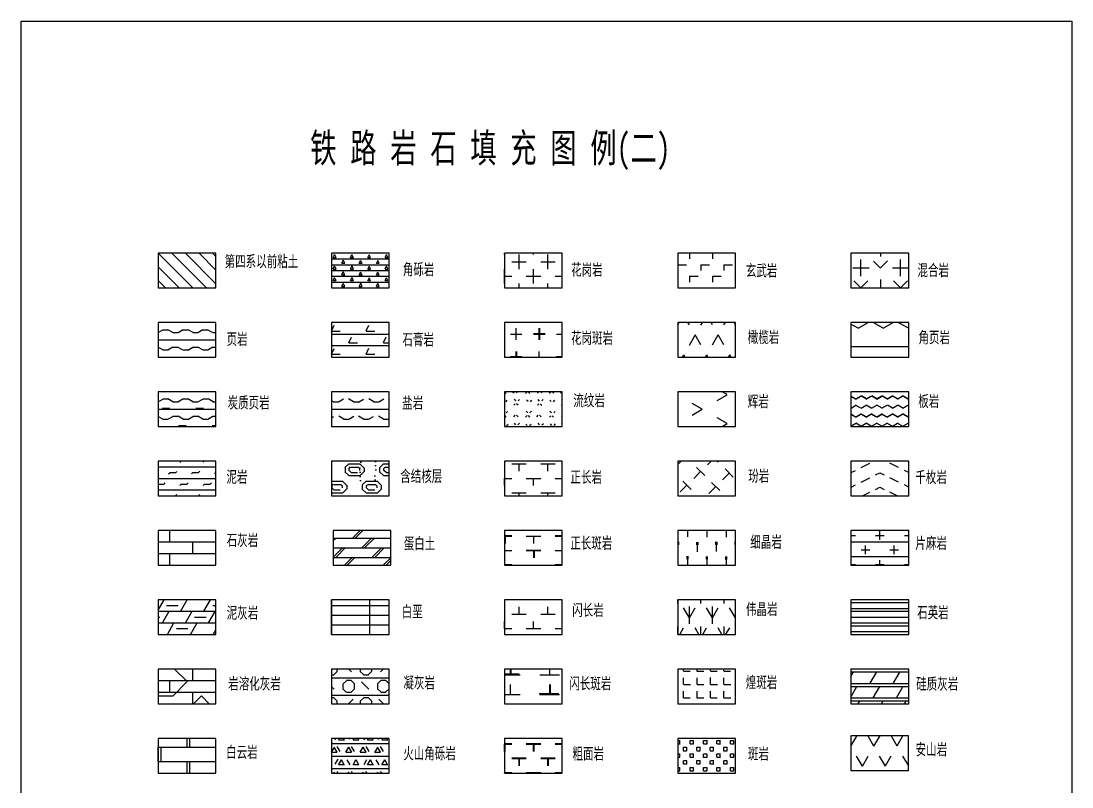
# Model space of a CAD drawing. Extents: x 0 to 0.364, y 0 to 0.528.
# Drawn here: x 0 to 0.3641, y 0.2632 to 0.5284 of the extents above; entities that cross this region are included whole.
import ezdxf

# ---------------------------------------------------------------- set-up
doc = ezdxf.new("R2010")
doc.units = 0
doc.header["$MEASUREMENT"] = 0
doc.layers.get('0').update_dxf_attribs({"linetype": 'CONTINUOUS'})
doc.styles.add('LZ_FONTS_FS', font='hxm.ttf', dxfattribs={"width": 0.7})

msp = doc.modelspace()

# ---------------------------------------------------------------- hatches: boundary and pattern name
h = msp.add_hatch()
h.set_pattern_fill('TKDSXYQNT', color=256, scale=0.001, style=0, pattern_type=2)
h.set_pattern_definition([(135, (0.0475204, 0.3160705), (-0.00235702, -0.00235702), [])])
h.paths.add_polyline_path([(0.06752, 0.43607), (0.06752, 0.44807), (0.04752, 0.44807), (0.04752, 0.43607)])
h = msp.add_hatch()
h.set_pattern_fill('2011', color=256, scale=0.0005, style=0, pattern_type=2)
h.set_pattern_definition([(0, (-0.1948796, 0.2920637), (0, 0.002), []), (0, (-0.1948796, 0.2925637), (0.003, 0.002), [0.001, -0.005]), (63.43495, (-0.1948796, 0.2925637), (-1e-11, 0.004), [0.001118034, -0.00559017]), (116.56505, (-0.1938796, 0.2925637), (-1e-11, -0.004), [0.001118034, -0.00559017])])
h.paths.add_polyline_path([(0.12752, 0.44806), (0.10752, 0.44806), (0.10752, 0.43606), (0.12752, 0.43606)])
h = msp.add_hatch()
h.set_pattern_fill('TKHGY', color=256, scale=0.001, style=0, pattern_type=2)
h.set_pattern_definition([(0, (-0.2549796, 0.3400637), (0.005, 0.005), [0.005, -0.005]), (90, (-0.2524796, 0.3375637), (-0.005, 0.005), [0.005, -0.005])])
h.paths.add_polyline_path([(0.18752, 0.43606), (0.18752, 0.44806), (0.16752, 0.44806), (0.16752, 0.43606)])
h = msp.add_hatch()
h.set_pattern_fill('TKXWY', color=256, scale=0.001, style=0, pattern_type=2)
h.set_pattern_definition([(0, (-0.2524796, 0.3400637), (0.004, 0.004), [0.003, -0.005]), (270, (-0.2524796, 0.3400637), (0.004, -0.004), [0.002, -0.006])])
h.paths.add_polyline_path([(0.22752, 0.44806), (0.22752, 0.43606), (0.24752, 0.43606), (0.24752, 0.44806)])
h = msp.add_hatch()
h.set_pattern_fill('TKHHY', color=256, scale=0.001, style=0, pattern_type=2)
h.set_pattern_definition([(0, (-0.0724796, 0.436064), (0.00685714, 0.00685714), [0.00285714, -0.008, 0.00285714, 0]), (90, (-0.0724796, 0.436064), (-0.00685714, 0.00685714), [0.00285714, -0.008, 0.00285714, 0]), (45, (-0.07248, 0.429207), (-0.00685714, 0.00685714), [0.00342857, -0.0062689]), (135, (-0.07248, 0.429207), (-0.00685714, -0.00685714), [0.00342857, -0.0062689])])
h.paths.add_polyline_path([(0.30752, 0.43606), (0.30752, 0.44806), (0.28752, 0.44806), (0.28752, 0.43606)])
h = msp.add_hatch()
h.set_pattern_fill('TKYY', color=256, scale=0.001, style=0, pattern_type=2)
h.set_pattern_definition([(30, (-0.1916136, 0.3185637), (0.0034641, 0.006), [0.002, -0.01]), (0, (-0.1898816, 0.319564), (0.0034641, 0.006), [0.00173205, -0.00519615]), (150, (-0.1933457, 0.3185637), (-0.006928203, -3e-10), [0.002, -0.01]), (0, (-0.1933457, 0.318564), (0.0034641, 0.006), [0.00173205, -0.00519615]), (0, (-0.1924796, 0.316064), (0, 0.006), [])])
h.paths.add_polyline_path([(0.06752, 0.41206), (0.06752, 0.42406), (0.04752, 0.42406), (0.04752, 0.41206)])
h = msp.add_hatch()
h.set_pattern_fill('TKSGY', color=256, scale=0.001, style=0, pattern_type=2)
h.set_pattern_definition([(0, (-0.3124796, 0.2200637), (0, 0.004), []), (0, (-0.3124796, 0.2210637), (0.006, 0.004), [0.003, -0.009]), (63.43495, (-0.3124796, 0.2210637), (-2e-11, 0.008), [0.00223607, -0.01118034])])
h.paths.add_polyline_path([(0.12752, 0.41206), (0.12752, 0.42406), (0.10752, 0.42406), (0.10752, 0.41206)])
h = msp.add_hatch()
h.set_pattern_fill('TKHGBY', color=256, scale=0.001, style=0, pattern_type=2)
h.set_pattern_definition([(0, (-0.25448, 0.340064), (0, 0.008), [0.004, -0.004]), (0, (-0.25448, 0.340264), (0.008, 0.008), [0.004, -0.012]), (90, (-0.25248, 0.338064), (-0.008, 5e-19), [0.004, -0.004]), (90, (-0.25228, 0.338064), (-0.008, 0.008), [0.004, -0.012])])
h.paths.add_polyline_path([(0.18752, 0.41206), (0.18752, 0.42406), (0.16752, 0.42406), (0.16752, 0.41206)])
h = msp.add_hatch()
h.set_pattern_fill('TKGLY', color=256, scale=0.001, style=0, pattern_type=2)
h.set_pattern_definition([(60, (-0.3724796, 0.340064), (-0.004, 0.0069282), [0.004, -0.004]), (120, (-0.3684796, 0.340064), (-0.008, 1e-10), [0.004, -0.004])])
h.paths.add_polyline_path([(0.24752, 0.41206), (0.24752, 0.42406), (0.22752, 0.42406), (0.22752, 0.41206)])
h = msp.add_hatch()
h.set_pattern_fill('TKJYY', color=256, scale=0.001, style=0, pattern_type=2)
h.set_pattern_definition([(150, (0.0475204, 0.3620637), (-0.008660254, 2e-11), [0.005, -0.025]), (30, (0.04752, 0.362064), (0.00866025, 0.015), [0.005, -0.025]), (30, (0.056181, 0.362064), (0.00866025, 0.015), [0.005, -0.025]), (150, (0.0475204, 0.3640637), (-0.008660254, 2e-11), [0.005, -0.025]), (30, (0.04752, 0.364064), (0.00866025, 0.015), [0.005, -0.025]), (30, (0.056181, 0.364064), (0.00866025, 0.015), [0.005, -0.025]), (0, (0.04752, 0.37073), (0, 0.015), [])])
h.paths.add_polyline_path([(0.28752, 0.41206), (0.30752, 0.41206), (0.30752, 0.42406), (0.28752, 0.42406)])
h = msp.add_hatch()
h.set_pattern_fill('TKTZYY', color=256, scale=0.001, style=0, pattern_type=2)
h.set_pattern_definition([(30, (-0.1916136, 0.3185637), (0.0034641, 0.006), [0.002, -0.01]), (0, (-0.1898816, 0.319564), (0.0034641, 0.006), [0.00173205, -0.00519615]), (150, (-0.1933457, 0.3185637), (-0.006928203, -3e-10), [0.002, -0.01]), (0, (-0.1933457, 0.318564), (0.0034641, 0.006), [0.00173205, -0.00519615]), (0, (-0.1924796, 0.316064), (0, 0.006), []), (0, (-0.1924796, 0.3162304), (0.006, 0.006), [0.00266667, -0.009]), (0, (-0.1924796, 0.316397), (0.006, 0.006), [0.00266667, -0.009])])
h.paths.add_polyline_path([(0.06752, 0.38806), (0.06752, 0.40006), (0.04752, 0.40006), (0.04752, 0.38806)])
h = msp.add_hatch()
h.set_pattern_fill('TKYY1', color=256, scale=0.001, style=0, pattern_type=2)
h.set_pattern_definition([(30, (-0.5516136, 0.2705637), (0.003464101, 0.006), [0.002, -0.01]), (150, (-0.5533457, 0.2705637), (-0.006928203, -3e-10), [0.002, -0.01]), (0, (-0.5533457, 0.270564), (0.0034641, 0.006), [0.00173205, -0.00519615]), (0, (-0.5524796, 0.268064), (0, 0.006), [])])
h.paths.add_polyline_path([(0.12752, 0.38806), (0.12752, 0.40006), (0.10752, 0.40006), (0.10752, 0.38806)])
h = msp.add_hatch()
h.set_pattern_fill('2103', color=256, scale=0.0005, style=0, pattern_type=2)
h.set_pattern_definition([(135, (-2.203855, -4.8516343), (-0.0041250135, -0.0041250135), [0.00075, -0.00508365]), (45, (-2.203855, -4.8501343), (-0.0041250135, 0.0041250135), [0.00075, -0.00508365]), (135, (-2.204605, -4.8501343), (-0.0041250135, -0.0041250135), [0.00075, -0.00508365]), (45, (-2.205355, -4.8516343), (-0.0041250135, 0.0041250135), [0.00075, -0.00508365]), (45, (-2.199855, -4.842134), (-0.008250027, 0.008250027), [0.00075, -0.0109173]), (135, (-2.200605, -4.842134), (-0.008250027, -0.008250027), [0.00075, -0.0109173]), (45, (-2.207855, -4.842134), (-0.008250027, 0.008250027), [0.00075, -0.0109173]), (135, (-2.208605, -4.842134), (-0.008250027, -0.008250027), [0.00075, -0.0109173]), (135, (-2.203855, -4.855634), (-0.008250027, -0.008250027), [0.00075, -0.0109173]), (45, (-2.205355, -4.855634), (-0.008250027, 0.008250027), [0.00075, -0.0109173]), (135, (-2.195855, -4.855634), (-0.008250027, -0.008250027), [0.00075, -0.0109173]), (45, (-2.197355, -4.855634), (-0.008250027, 0.008250027), [0.00075, -0.0109173])])
h.paths.add_polyline_path([(0.18752, 0.40006), (0.16752, 0.40006), (0.16752, 0.38806), (0.18752, 0.38806)])
h = msp.add_hatch()
h.set_pattern_fill('TKHY', color=256, scale=0.001, style=0, pattern_type=2)
h.set_pattern_definition([(30, (-0.25248, 0.172064), (2e-11, 0.01), [0.004, -0.006]), (150, (-0.2490155, 0.174064), (-0.00866025, -0.005), [0.004, -0.006])])
h.paths.add_polyline_path([(0.24752, 0.40006), (0.22752, 0.40006), (0.22752, 0.38806), (0.24752, 0.38806)])
h = msp.add_hatch()
h.set_pattern_fill('2203', color=256, scale=0.0005, style=0, pattern_type=2)
h.set_pattern_definition([(150, (-2.20423, -4.8025093), (-0.00360843914, 8e-11), [0.0020833335, -0.0041666665]), (30, (-2.20423, -4.8025093), (0.00180421964, 0.0031249999), [0.0020833335, -0.0041666665]), (150, (-2.20423, -4.802426), (-0.00360843914, 8e-11), [0.0020833335, -0.0104166665]), (30, (-2.20423, -4.802426), (0.0036084393, 0.0062499998), [0.0020833335, -0.0104166665]), (150, (-2.20423, -4.8023426), (-0.00360843914, 8e-11), [0.0020833335, -0.0104166665]), (30, (-2.20423, -4.8023426), (0.0036084393, 0.0062499998), [0.0020833335, -0.0104166665]), (30, (-2.2006216, -4.802426), (0.0036084393, 0.0062499998), [0.0020833335, -0.0104166665]), (30, (-2.2006216, -4.8023426), (0.0036084393, 0.0062499998), [0.0020833335, -0.0104166665])])
h.paths.add_polyline_path([(0.30752, 0.38806), (0.30752, 0.40006), (0.28752, 0.40006), (0.28752, 0.38806)])
h = msp.add_hatch()
h.set_pattern_fill('TKNY', color=256, scale=0.001, style=0, pattern_type=2)
h.set_pattern_definition([(0, (-0.1324796, 0.3420637), (0, 0.004), []), (0, (-0.1324796, 0.3400637), (0.004, 0.004), [0.002, -0.006]), (45, (-0.1304796, 0.3400637), (-0.004, 0.004), [0.000625, -0.00503185]), (45, (-0.1329216, 0.339622), (-0.004, 0.004), [0.000625, -0.00503185])])
h.paths.add_polyline_path([(0.06752, 0.36406), (0.06752, 0.37606), (0.04752, 0.37606), (0.04752, 0.36406)])
h = msp.add_hatch()
h.set_pattern_fill('TKHJHC', color=256, scale=0.001, style=0, pattern_type=2)
h.set_pattern_definition([(0, (-0.3124796, 0.245064), (0.006, 0.006), [0.004, -0.008]), (0, (-0.3124796, 0.249064), (0.006, 0.006), [0.004, -0.008]), (45, (-0.30848, 0.245064), (-0.006, 0.006), [0.00182843, -0.00665685]), (135, (-0.307187, 0.247771), (-0.006, -0.006), [0.00182843, -0.00665685]), (270, (-0.307187, 0.247771), (0.006, -0.006), [0.00141421, -0.01058579]), (135, (-0.31248, 0.245064), (-0.006, -0.006), [0.00182843, -0.00665685]), (45, (-0.3137725, 0.247771), (-0.006, 0.006), [0.00182843, -0.00665685]), (270, (-0.3137725, 0.247771), (0.006, -0.006), [0.00141421, -0.01058579]), (0, (-0.3114796, 0.246064), (0.006, 0.006), [0.002, -0.01]), (45, (-0.3094796, 0.2640637), (0.0052071068, 0.0067928927), [-0.007363961, 0]), (135, (-0.31148, 0.246064), (-0.006, -0.006), [0.00112132, -0.00736396]), (90, (-0.308687, 0.2468566), (-0.006, 0.006), [0.00066667, -0.01133333]), (90, (-0.3122726, 0.2468566), (-0.006, 0.006), [0.00066667, -0.01133333]), (135, (-0.308687, 0.247523), (-0.006, -0.006), [0.00066667, -0.00781861]), (45, (-0.312273, 0.247523), (-0.006, 0.006), [0.00066667, -0.00781861]), (0, (-0.311801, 0.2479947), (0.006, 0.006), [0.00266667, -0.00933333])])
h.paths.add_polyline_path([(0.10752, 0.37606), (0.10752, 0.36406), (0.12752, 0.36406), (0.12752, 0.37606)])
h = msp.add_hatch()
h.set_pattern_fill('TKZCY', color=256, scale=0.001, style=0, pattern_type=2)
h.set_pattern_definition([(0, (-0.4349796, 0.3400637), (0.005, 0.005), [0.005, -0.005]), (90, (-0.4324796, 0.3375637), (-0.005, 0.005), [0.0025, -0.0075])])
h.paths.add_polyline_path([(0.18752, 0.36406), (0.18752, 0.37606), (0.16752, 0.37606), (0.16752, 0.36406)])
h = msp.add_hatch()
h.set_pattern_fill('TKFY', color=256, scale=0.001, style=0, pattern_type=2)
h.set_pattern_definition([(135, (-0.2524796, 0.172064), (-0.004714045, -0.004714045), [0.004, -0.00333333]), (225, (-0.253894, 0.173478), (0.00518545, -0.00518545), [0.00333333, -0.00333333])])
h.paths.add_polyline_path([(0.24752, 0.36406), (0.24752, 0.37606), (0.22752, 0.37606), (0.22752, 0.36406)])
h = msp.add_hatch()
h.set_pattern_fill('TKQMY', color=256, scale=0.001, style=0, pattern_type=2)
h.set_pattern_definition([(26.565, (-0.0724796, 0.1720637), (2e-11, 0.005000005), [0.00167705, -0.00223607, 0.0033541, -0.01509345]), (26.565, (-0.0639796, 0.1763137), (2e-11, 0.005000005), [0.00167705, -0.02068363]), (153.435, (-0.0524796, 0.1720637), (2e-11, -0.005000005), [0.00167705, -0.00223607, 0.0033541, -0.01509345]), (333.435, (-0.0624796, 0.1770637), (-2e-11, 0.005000005), [0.00167705, -0.02068363])])
h.paths.add_polyline_path([(0.30752, 0.36406), (0.30752, 0.37606), (0.28752, 0.37606), (0.28752, 0.36406)])
h = msp.add_hatch()
h.set_pattern_fill('TKSHY', color=256, scale=0.001, style=0, pattern_type=2)
h.set_pattern_definition([(0, (-0.4924796, 0.2200637), (0, 0.004), []), (90, (-0.49248, 0.220064), (-0.008, 0.004), [0.004, -0.004])])
h.paths.add_polyline_path([(0.04752, 0.35206), (0.04752, 0.34006), (0.06752, 0.34006), (0.06752, 0.35206)])
h = msp.add_hatch()
h.set_pattern_fill('TKDBT', color=256, scale=0.001, style=0, pattern_type=2)
h.set_pattern_definition([(0, (0.108155, 0.3160637), (0, 0.00333333), []), (45, (0.108155, 0.316064), (-0.0066667, 0.0066667), [0.004714, -0.004714]), (45, (0.109155, 0.316064), (-0.0066667, 0.0066667), [0.004714, -0.004714]), (45, (0.118155, 0.319397), (-0.0066667, 0.0066667), [0.004714, -0.004714]), (45, (0.119155, 0.319397), (-0.0066667, 0.0066667), [0.004714, -0.004714])])
h.paths.add_polyline_path([(0.12816, 0.34006), (0.12816, 0.35206), (0.10816, 0.35206), (0.10816, 0.34006)])
h = msp.add_hatch()
h.set_pattern_fill('TKZCBY', color=256, scale=0.001, style=0, pattern_type=2)
h.set_pattern_definition([(0, (-0.4349796, 0.3400637), (0, 0.005), [0.005, -0.005]), (270, (-0.43248, 0.340064), (0.01, -2e-18), [0.0025, -0.0025]), (0, (-0.4349796, 0.3402637), (0.05, 0.005), [0.005, -0.015]), (270, (-0.43228, 0.340064), (0.01, -0.015), [0.0025, -0.0075])])
h.paths.add_polyline_path([(0.18752, 0.34006), (0.18752, 0.35206), (0.16752, 0.35206), (0.16752, 0.34006)])
h = msp.add_hatch()
h.set_pattern_fill('TKXJY', color=256, scale=0.001, style=0, pattern_type=2)
h.set_pattern_definition([(270, (-0.4324796, 0.1480637), (0.003333333, -0.005), [0.003333333, -0.006666667]), (270, (-0.4322796, 0.1480637), (0.003333333, -0.005), [0.001, -0.009]), (270, (-0.4326796, 0.1480637), (0.003333333, -0.005), [0.001, -0.009])])
h.paths.add_polyline_path([(0.22752, 0.35206), (0.22752, 0.34006), (0.24752, 0.34006), (0.24752, 0.35206)])
h = msp.add_hatch()
h.set_pattern_fill('TKPMY', color=256, scale=0.001, style=0, pattern_type=2)
h.set_pattern_definition([(0, (-0.2524796, 0.2680637), (0, 0.005), []), (0, (-0.2539796, 0.2703137), (0.005, 0.005), [0.003, -0.007]), (90, (-0.2524796, 0.2688137), (-0.005, 0.005), [0.003, -0.007])])
h.paths.add_polyline_path([(0.30752, 0.34006), (0.30752, 0.35206), (0.28752, 0.35206), (0.28752, 0.34006)])
h = msp.add_hatch()
h.set_pattern_fill('TKNHY', color=256, scale=0.001, style=0, pattern_type=2)
h.set_pattern_definition([(0, (-0.1924796, 0.1720637), (0, 0.004), []), (60, (-0.1924796, 0.1720637), (-0.0016906, 0.004), [0.0046188, -0.0046188]), (0, (-0.189325, 0.1740637), (0.0063094, 0.004), [0.004, -0.012])])
h.paths.add_polyline_path([(0.04752, 0.32806), (0.04752, 0.31606), (0.06752, 0.31606), (0.06752, 0.32806)])
h = msp.add_hatch()
h.set_pattern_fill('TKBE', color=256, scale=0.001, style=0, pattern_type=2)
h.set_pattern_definition([(0, (0.1075204, 0.3160637), (0, 0.00333333), []), (90, (0.10752, 0.316064), (-0.013333, 0.003333), [])])
h.paths.add_polyline_path([(0.12752, 0.31606), (0.12752, 0.32806), (0.10752, 0.32806), (0.10752, 0.31606)])
h = msp.add_hatch()
h.set_pattern_fill('TKSCY', color=256, scale=0.001, style=0, pattern_type=2)
h.set_pattern_definition([(0, (-0.2549796, 0.2680637), (0.005, 0.005), [0.005, -0.005]), (90, (-0.2524796, 0.2680637), (-0.005, 0.005), [0.0025, -0.0075])])
h.paths.add_polyline_path([(0.16752, 0.32806), (0.16752, 0.31606), (0.18752, 0.31606), (0.18752, 0.32806)])
h = msp.add_hatch()
h.set_pattern_fill('TKWJY', color=256, scale=0.001, style=0, pattern_type=2)
h.set_pattern_definition([(90, (-0.4324796, 0.0980637), (-0.004, 0.006928202), [0.006, -0.007856406]), (120, (-0.4324796, 0.100064), (-0.008, 6e-10), [0.004, -0.004]), (60, (-0.4324796, 0.100064), (-0.004, 0.0069282), [0.004, -0.004])])
h.paths.add_polyline_path([(0.24752, 0.31606), (0.24752, 0.32806), (0.22752, 0.32806), (0.22752, 0.31606)])
h = msp.add_hatch()
h.set_pattern_fill('TKSYY', color=256, scale=0.001, style=0, pattern_type=2)
h.set_pattern_definition([(0, (-0.3124796, 0.1240637), (0, 0.005), []), (0, (-0.3124796, 0.1250637), (0, 0.005), []), (0, (-0.3124796, 0.1270637), (0, 0.005), [0, 0.005])])
h.paths.add_polyline_path([(0.30752, 0.31606), (0.30752, 0.32806), (0.28752, 0.32806), (0.28752, 0.31606)])
h = msp.add_hatch()
h.set_pattern_fill('TKYYHHY', color=256, scale=0.001, style=0, pattern_type=2)
h.set_pattern_definition([(0, (-0.60748, 0.148064), (0.01333333, 0.01333333), [0.00666667, -0.02]), (45, (-0.600813, 0.148064), (-0.01333333, 0.01333333), [0.00707107, -0.0117851]), (135, (-0.60748, 0.148064), (-0.01333333, -0.01333333), [0.00707107, -0.0117851]), (45, (-0.61248, 0.153064), (-0.01333333, 0.01333333), [0.0117851, -0.00707107]), (135, (-0.595813, 0.153064), (-0.01333333, -0.01333333), [0.0117851, -0.00707107]), (0, (-0.6124796, 0.1480637), (0, 0.004), []), (90, (-0.61248, 0.148064), (-0.008, 0.004), [0.004, -0.004])])
h.paths.add_polyline_path([(0.06752, 0.29206), (0.06752, 0.30406), (0.04752, 0.30406), (0.04752, 0.29206)])
h = msp.add_hatch()
h.set_pattern_fill('TKNHY1', color=256, scale=0.001, style=0, pattern_type=2)
h.set_pattern_definition([(45, (-0.071651, 0.242064), (9e-19, 0.012), [0.00165686, -0.0153137]), (315, (-0.07448, 0.243235), (0.012, -3e-18), [0.00165686, -0.0153137]), (0, (-0.073308, 0.242064), (0, 0.012), [0.00165686, -0.01034314]), (225, (-0.073308, 0.246064), (-2e-18, -0.012), [0.00165686, -0.0153137]), (270, (-0.07448, 0.244892), (0.012, -2e-18), [0.00165686, -0.01034314]), (135, (-0.07048, 0.244892), (-0.012, 9e-19), [0.00165686, -0.0153137]), (90, (-0.07048, 0.243235), (-0.012, 7e-19), [0.00165686, -0.01034314]), (180, (-0.071651, 0.246064), (-1e-18, -0.012), [0.00165686, -0.01034314]), (135, (-0.06448, 0.238892), (-0.012, 9e-19), [0.00165686, -0.0153137]), (45, (-0.065651, 0.236064), (9e-19, 0.012), [0.00165686, -0.0153137]), (270, (-0.06848, 0.238892), (0.012, -2e-18), [0.00165686, -0.01034314]), (315, (-0.06848, 0.237235), (0.012, -3e-18), [0.00165686, -0.0153137]), (0, (-0.067308, 0.236064), (0, 0.012), [0.00165686, -0.01034314]), (225, (-0.067308, 0.240064), (-2e-18, -0.012), [0.00165686, -0.0153137]), (180, (-0.065651, 0.240064), (-1e-18, -0.012), [0.00165686, -0.01034314]), (90, (-0.06448, 0.237235), (-0.012, 7e-19), [0.00165686, -0.01034314]), (0, (-0.0724796, 0.247064), (0, 0.006), []), (135, (-0.05948, 0.261064), (-0.012, 9e-19), [0.0036, -0.01337056]), (45, (-0.06748, 0.255064), (2e-18, 0.0239991), [0.0036, -0.0133706]), (135, (-0.07748, 0.255064), (-0.0239991, 2e-18), [0.0036, -0.0133706])])
h.paths.add_polyline_path([(0.12752, 0.29206), (0.12752, 0.30406), (0.10752, 0.30406), (0.10752, 0.29206)])
h = msp.add_hatch()
h.set_pattern_fill('TKSCBY', color=256, scale=0.001, style=0, pattern_type=2)
h.set_pattern_definition([(0, (-0.255883, 0.268064), (0, 0.00680625), [0.00680625, -0.00680625]), (90, (-0.25248, 0.268064), (-0.0136125, 8e-19), [0.00340313, -0.00340313]), (0, (-0.255883, 0.268336), (0.0680625, 0.00680625), [0.00680625, -0.02041875]), (90, (-0.252207, 0.268064), (-0.0136125, 0.02041875), [0.00340313, -0.0102094])])
h.paths.add_polyline_path([(0.16752, 0.30406), (0.16752, 0.29206), (0.18752, 0.29206), (0.18752, 0.30406)])
h = msp.add_hatch()
h.set_pattern_fill('TKHBY', color=256, scale=0.001, style=0, pattern_type=2)
h.set_pattern_definition([(0, (-0.3724796, 0.1960637), (0.004666667, 0.004666667), [0.002333333, -0.002333333]), (90, (-0.3724796, 0.1960637), (-0.004666667, 0.004666667), [0.002333333, -0.002333333])])
h.paths.add_polyline_path([(0.22752, 0.30406), (0.22752, 0.29206), (0.24752, 0.29206), (0.24752, 0.30406)])
h = msp.add_hatch()
h.set_pattern_fill('TKGZHY', color=256, scale=0.001, style=0, pattern_type=2)
h.set_pattern_definition([(0, (-0.3124796, 0.1480637), (0, 0.005), []), (0, (-0.3124796, 0.1490637), (0, 0.005), []), (60, (-0.3124796, 0.1490637), (-0.001113249, 0.005), [0.0046188, -0.0069282])])
h.paths.add_polyline_path([(0.30752, 0.29206), (0.30752, 0.30406), (0.28752, 0.30406), (0.28752, 0.29206)])
h = msp.add_hatch()
h.set_pattern_fill('TKASY', color=256, scale=0.001, style=0, pattern_type=2)
h.set_pattern_definition([(60, (-0.1925195, 0.1249685), (-0.004, 0.0069282), [0.004, -0.004]), (120, (-0.1925195, 0.1249685), (-0.008, 1e-10), [0.004, -0.004])])
h.paths.add_polyline_path([(0.30748, 0.26897), (0.30748, 0.28097), (0.28748, 0.28097), (0.28748, 0.26897)])
h = msp.add_hatch()
h.set_pattern_fill('TKBYY', color=256, scale=0.001, style=0, pattern_type=2)
h.set_pattern_definition([(0, (-0.4924796, 0.1720637), (0, 0.005), []), (90, (-0.49248, 0.172064), (-0.01, 0.005), [0.005, -0.005]), (90, (-0.49148, 0.172064), (-0.01, 0.005), [0.005, -0.005])])
h.paths.add_polyline_path([(0.04752, 0.28006), (0.04752, 0.26806), (0.06752, 0.26806), (0.06752, 0.28006)])
h = msp.add_hatch()
h.set_pattern_fill('TKHSJLY', color=256, scale=0.001, style=0, pattern_type=2)
h.set_pattern_definition([(0, (-0.4324796, 0.0760637), (0.0025, 0.004330127), [0.002, -0.003]), (60, (-0.4324796, 0.0760637), (-0.0025, 0.004330127), [0.002, -0.003]), (120, (-0.4304796, 0.0760637), (-0.005, 9e-12), [0.002, -0.003]), (120, (-0.4244796, 0.0763637), (-0.005, 9e-12), [0.002, -0.008]), (60, (-0.43118, 0.080564), (-0.005, 0.00866025), [0.002, -0.008]), (120, (-0.42598, 0.080364), (-0.01, 2e-11), [0.002, -0.008]), (0, (-0.4324796, 0.0790637), (0, 0.004330127), [])])
h.paths.add_polyline_path([(0.12752, 0.26806), (0.12752, 0.28006), (0.10752, 0.28006), (0.10752, 0.26806)])
h = msp.add_hatch()
h.set_pattern_fill('TKCMY', color=256, scale=0.001, style=0, pattern_type=2)
h.set_pattern_definition([(0, (-0.3149796, 0.1480637), (0.005, 0.005), [0.005, -0.005]), (90, (-0.3124796, 0.1455637), (-0.005, 0.005), [0.0025, -0.0075]), (0, (-0.3149796, 0.1482637), (0.005, 0.005), [0.005, -0.005]), (90, (-0.3122796, 0.1455637), (-0.005, 0.005), [0.0025, -0.0075])])
h.paths.add_polyline_path([(0.16752, 0.28006), (0.16752, 0.26806), (0.18752, 0.26806), (0.18752, 0.28006)])
h = msp.add_hatch()
h.set_pattern_fill('2118', color=256, scale=0.0005, style=0, pattern_type=2)
h.set_pattern_definition([(0, (-2.20423, -4.8505093), (0.0023333335, 0.0023333335), [0.0011666665, -0.0035]), (0, (-2.20423, -4.8493426), (0.0023333335, 0.0023333335), [0.0011666665, -0.0035]), (90, (-2.20423, -4.8505093), (-0.0023333335, 0.0023333335), [0.0011666665, -0.0035]), (90, (-2.2030633, -4.8505093), (-0.0023333335, 0.0023333335), [0.0011666665, -0.0035])])
h.paths.add_polyline_path([(0.24752, 0.28006), (0.22752, 0.28006), (0.22752, 0.26806), (0.24752, 0.26806)])

# ---------------------------------------------------------------- linework, layer by layer
for points in [[(0, 0.52844), (0.36407, 0.52844), (0.36407, 0), (0, 0)], [(0.04752, 0.43607), (0.06752, 0.43607), (0.06752, 0.44807), (0.04752, 0.44807)], [(0.10752, 0.43606), (0.12752, 0.43606), (0.12752, 0.44806), (0.10752, 0.44806)], [(0.16752, 0.43606), (0.18752, 0.43606), (0.18752, 0.44806), (0.16752, 0.44806)], [(0.22752, 0.43606), (0.24752, 0.43606), (0.24752, 0.44806), (0.22752, 0.44806)], [(0.28752, 0.43606), (0.30752, 0.43606), (0.30752, 0.44806), (0.28752, 0.44806)], [(0.04752, 0.41206), (0.06752, 0.41206), (0.06752, 0.42406), (0.04752, 0.42406)], [(0.10752, 0.41206), (0.12752, 0.41206), (0.12752, 0.42406), (0.10752, 0.42406)], [(0.16752, 0.41206), (0.18752, 0.41206), (0.18752, 0.42406), (0.16752, 0.42406)], [(0.22752, 0.41206), (0.24752, 0.41206), (0.24752, 0.42406), (0.22752, 0.42406)], [(0.28752, 0.41206), (0.30752, 0.41206), (0.30752, 0.42406), (0.28752, 0.42406)], [(0.04752, 0.38806), (0.06752, 0.38806), (0.06752, 0.40006), (0.04752, 0.40006)], [(0.10752, 0.38806), (0.12752, 0.38806), (0.12752, 0.40006), (0.10752, 0.40006)], [(0.16752, 0.38806), (0.18752, 0.38806), (0.18752, 0.40006), (0.16752, 0.40006)], [(0.22752, 0.38806), (0.24752, 0.38806), (0.24752, 0.40006), (0.22752, 0.40006)], [(0.28752, 0.38806), (0.30752, 0.38806), (0.30752, 0.40006), (0.28752, 0.40006)], [(0.04752, 0.36406), (0.06752, 0.36406), (0.06752, 0.37606), (0.04752, 0.37606)], [(0.10752, 0.36406), (0.12752, 0.36406), (0.12752, 0.37606), (0.10752, 0.37606)], [(0.16752, 0.36406), (0.18752, 0.36406), (0.18752, 0.37606), (0.16752, 0.37606)], [(0.22752, 0.36406), (0.24752, 0.36406), (0.24752, 0.37606), (0.22752, 0.37606)], [(0.28752, 0.36406), (0.30752, 0.36406), (0.30752, 0.37606), (0.28752, 0.37606)], [(0.04752, 0.34006), (0.06752, 0.34006), (0.06752, 0.35206), (0.04752, 0.35206)], [(0.10816, 0.34006), (0.12816, 0.34006), (0.12816, 0.35206), (0.10816, 0.35206)], [(0.16752, 0.34006), (0.18752, 0.34006), (0.18752, 0.35206), (0.16752, 0.35206)], [(0.22752, 0.34006), (0.24752, 0.34006), (0.24752, 0.35206), (0.22752, 0.35206)], [(0.28752, 0.34006), (0.30752, 0.34006), (0.30752, 0.35206), (0.28752, 0.35206)], [(0.04752, 0.31606), (0.06752, 0.31606), (0.06752, 0.32806), (0.04752, 0.32806)], [(0.10752, 0.31606), (0.12752, 0.31606), (0.12752, 0.32806), (0.10752, 0.32806)], [(0.16752, 0.31606), (0.18752, 0.31606), (0.18752, 0.32806), (0.16752, 0.32806)], [(0.22752, 0.31606), (0.24752, 0.31606), (0.24752, 0.32806), (0.22752, 0.32806)], [(0.28752, 0.31606), (0.30752, 0.31606), (0.30752, 0.32806), (0.28752, 0.32806)], [(0.04752, 0.29206), (0.06752, 0.29206), (0.06752, 0.30406), (0.04752, 0.30406)], [(0.10752, 0.29206), (0.12752, 0.29206), (0.12752, 0.30406), (0.10752, 0.30406)], [(0.16752, 0.29206), (0.18752, 0.29206), (0.18752, 0.30406), (0.16752, 0.30406)], [(0.22752, 0.29206), (0.24752, 0.29206), (0.24752, 0.30406), (0.22752, 0.30406)], [(0.28752, 0.29206), (0.30752, 0.29206), (0.30752, 0.30406), (0.28752, 0.30406)], [(0.28748, 0.26897), (0.30748, 0.26897), (0.30748, 0.28097), (0.28748, 0.28097)], [(0.04752, 0.26806), (0.06752, 0.26806), (0.06752, 0.28006), (0.04752, 0.28006)], [(0.10752, 0.26806), (0.12752, 0.26806), (0.12752, 0.28006), (0.10752, 0.28006)], [(0.16752, 0.26806), (0.18752, 0.26806), (0.18752, 0.28006), (0.16752, 0.28006)], [(0.22752, 0.26806), (0.24752, 0.26806), (0.24752, 0.28006), (0.22752, 0.28006)]]:
    msp.add_lwpolyline(points, close=True)

# ---------------------------------------------------------------- texts
at = {"attachment_point": 1, "style": 'LZ_FONTS_FS'}
for s, insert, char_height, width in [('\\fTxt|b0|i0|c134|p2;铁 路 岩 石 填 充 图 例(二)', (0.1002, 0.4895), 0.01, 0.2553368), ('\\fTxt|b0|i0|c134|p2;第四系以前粘土', (0.07054, 0.44725), 0.004, 0.0266048), ('\\fTxt|b0|i0|c134|p2;角砾岩', (0.13226, 0.44447), 0.004, 0.0289), ('\\fTxt|b0|i0|c134|p2;花岗岩', (0.19058, 0.44437), 0.004, 0.0258), ('\\fTxt|b0|i0|c134|p2;玄武岩', (0.25109, 0.44406), 0.004, 0.0239), ('\\fTxt|b0|i0|c134|p2;混合岩', (0.31054, 0.44418), 0.004, 0.0332), ('\\fTxt|b0|i0|c134|p2;页岩', (0.07123, 0.42033), 0.004, 0.0341), ('\\fTxt|b0|i0|c134|p2;石膏岩', (0.13214, 0.42016), 0.004, 0.0389), ('\\fTxt|b0|i0|c134|p2;花岗斑岩', (0.19052, 0.42071), 0.004, 0.0242), ('\\fTxt|b0|i0|c134|p2;橄榄岩', (0.25177, 0.42102), 0.004, 0.0304), ('\\fTxt|b0|i0|c134|p2;角页岩', (0.3109, 0.42091), 0.004, 0.0264), ('\\fTxt|b0|i0|c134|p2;炭质页岩', (0.07157, 0.39834), 0.004, 0.0264), ('\\fTxt|b0|i0|c134|p2;盐岩', (0.13204, 0.39826), 0.004, 0.014), ('\\fTxt|b0|i0|c134|p2;流纹岩', (0.19133, 0.39908), 0.004, 0.0231), ('\\fTxt|b0|i0|c134|p2;辉岩', (0.25175, 0.39874), 0.004, 0.0234), ('\\fTxt|b0|i0|c134|p2;板岩', (0.31081, 0.39886), 0.004, 0.0248), ('\\fTxt|b0|i0|c134|p2;泥岩', (0.07115, 0.37262), 0.004, 0.0293), ('\\fTxt|b0|i0|c134|p2;含结核层', (0.13137, 0.37288), 0.004, 0.0274), ('\\fTxt|b0|i0|c134|p2;正长岩', (0.19034, 0.37258), 0.004, 0.0235), ('\\fTxt|b0|i0|c134|p2;玢岩', (0.25195, 0.37298), 0.004, 0.0288), ('\\fTxt|b0|i0|c134|p2;千枚岩', (0.3098, 0.37254), 0.004, 0.0311), ('\\fTxt|b0|i0|c134|p2;石灰岩', (0.07125, 0.3507), 0.004, 0.0378), ('\\fTxt|b0|i0|c134|p2;蛋白土', (0.1326, 0.34958), 0.004, 0.0308), ('\\fTxt|b0|i0|c134|p2;正长斑岩', (0.19029, 0.34973), 0.004, 0.0265), ('\\fTxt|b0|i0|c134|p2;细晶岩', (0.25263, 0.3501), 0.004, 0.0275), ('\\fTxt|b0|i0|c134|p2;片麻岩', (0.30982, 0.34968), 0.004, 0.0207), ('\\fTxt|b0|i0|c134|p2;泥灰岩', (0.07124, 0.32558), 0.004, 0.0377), ('\\fTxt|b0|i0|c134|p2;白垩', (0.1319, 0.32598), 0.004, 0.0289), ('\\fTxt|b0|i0|c134|p2;闪长岩', (0.19094, 0.3265), 0.004, 0.027), ('\\fTxt|b0|i0|c134|p2;伟晶岩', (0.25114, 0.32682), 0.004, 0.0298), ('\\fTxt|b0|i0|c134|p2;石英岩', (0.31044, 0.32567), 0.004, 0.0289), ('\\fTxt|b0|i0|c134|p2;岩溶化灰岩', (0.07178, 0.30102), 0.004, 0.0311633), ('\\fTxt|b0|i0|c134|p2;凝灰岩', (0.13246, 0.30135), 0.004, 0.0236), ('\\fTxt|b0|i0|c134|p2;闪长斑岩', (0.18995, 0.30109), 0.004, 0.027), ('\\fTxt|b0|i0|c134|p2;煌斑岩', (0.25108, 0.30152), 0.004, 0.025), ('\\fTxt|b0|i0|c134|p2;硅质灰岩', (0.3101, 0.30097), 0.004, 0.0243), ('\\fTxt|b0|i0|c134|p2;白云岩', (0.07104, 0.27731), 0.004, 0.0248), ('\\fTxt|b0|i0|c134|p2;火山角砾岩', (0.13242, 0.27685), 0.004, 0.0289653), ('\\fTxt|b0|i0|c134|p2;粗面岩', (0.19104, 0.27679), 0.004, 0.0221), ('\\fTxt|b0|i0|c134|p2;斑岩', (0.2518, 0.27676), 0.004, 0.025), ('\\fTxt|b0|i0|c134|p2;安山岩', (0.3099, 0.27823), 0.004, 0.0252)]:
    msp.add_mtext(s, dxfattribs=dict(at, insert=insert, char_height=char_height, width=width))

doc.saveas('drawing.dxf')
